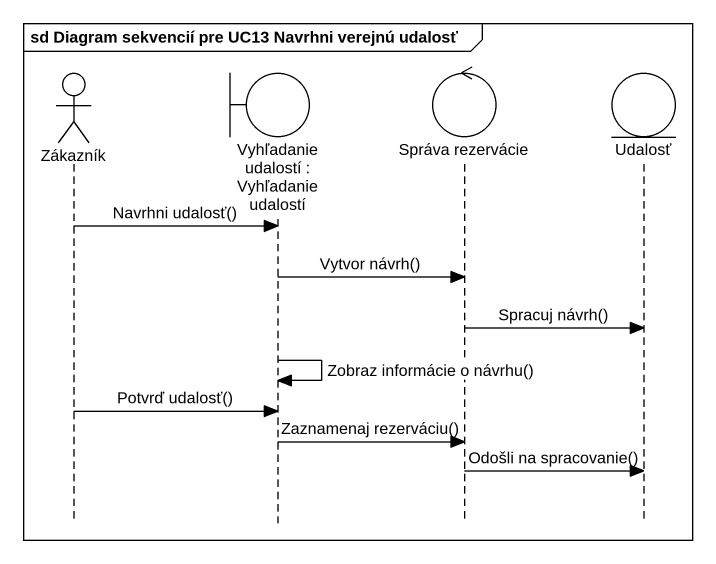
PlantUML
@startuml
mainframe sd Diagram sekvencií pre UC13 Navrhni verejnú udalosť
hide footbox
actor Zákazník
boundary "Vyhľadanie udalostí : Vyhľadanie udalostí" as Vyhľadanie_udalostí
control "Správa rezervácie" as Správa_rezervácie
entity Udalosť

Zákazník -> Vyhľadanie_udalostí : Navrhni udalosť()
Vyhľadanie_udalostí -> Správa_rezervácie : Vytvor návrh()
Správa_rezervácie -> Udalosť : Spracuj návrh()
Vyhľadanie_udalostí -> Vyhľadanie_udalostí : Zobraz informácie o návrhu()
Zákazník -> Vyhľadanie_udalostí : Potvrď udalosť()
Vyhľadanie_udalostí -> Správa_rezervácie : Zaznamenaj rezerváciu()
Správa_rezervácie -> Udalosť : Odošli na spracovanie()
@enduml
